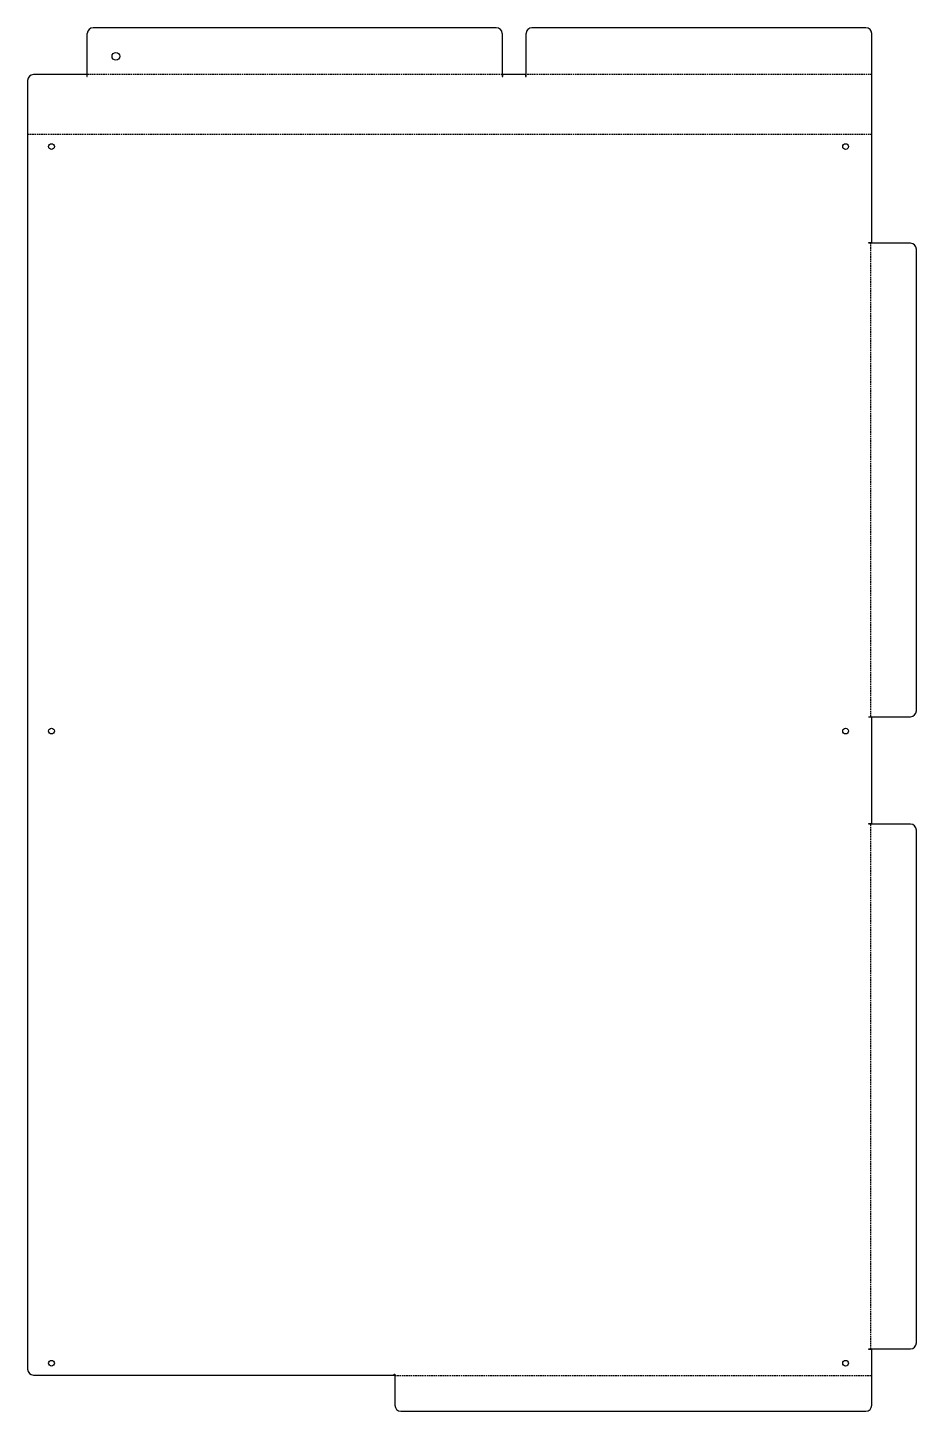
# Model space of a CAD drawing. Header units: millimetres. Extents: x -354 to 391, y -550 to 610.
import ezdxf

# ---------------------------------------------------------------- set-up
doc = ezdxf.new("R2010")
doc.units = ezdxf.units.MM
doc.linetypes.add('HIDDEN', pattern=[1.905, 1.27, -0.635])

msp = doc.modelspace()

# ---------------------------------------------------------------- linework, layer by layer
at = {"color": 7, "linetype": 'Continuous', "lineweight": 25}
for p, q in [((-304, 568.9), (-304, 604.7)), ((39, 609.7), (-299, 609.7)), ((44, 604.7), (44, 568.9)), ((64, 568.9), (64, 604.7)), ((349, 609.7), (69, 609.7)), ((354, 429.5), (354, 604.7)), ((-304.5, 570.4), (-349, 570.4)), ((-304.5, 570.4), (-304.5, 568.9)), ((-304.5, 568.9), (-304, 568.9)), ((44, 568.9), (44.5, 568.9)), ((44.5, 568.9), (44.5, 570.4)), ((63.5, 570.4), (44.5, 570.4)), ((63.5, 570.4), (63.5, 568.9)), ((63.5, 568.9), (64, 568.9)), ((-354, 565.4), (-354, -515)), ((351.5, 429.5), (354, 429.5)), ((351.5, 429), (351.5, 429.5)), ((386.4, 429), (351.5, 429)), ((391.4, 37), (391.4, 424)), ((351.5, 32), (386.4, 32)), ((351.5, 31.5), (351.5, 32)), ((354, 31.5), (351.5, 31.5)), ((354, -57.5), (354, 31.5)), ((351.5, -57.5), (354, -57.5)), ((351.5, -58), (351.5, -57.5)), ((386.4, -58), (351.5, -58)), ((391.4, -493), (391.4, -63)), ((351.5, -498), (386.4, -498)), ((351.5, -498.5), (351.5, -498)), ((354, -498.5), (351.5, -498.5)), ((354, -545.3), (354, -498.5)), ((-349, -520), (-46.5, -520)), ((-46.5, -519.1), (-46, -519.1)), ((-46.5, -520), (-46.5, -519.1)), ((-46, -519.1), (-46, -545.3)), ((-41, -550.3), (349, -550.3))]:
    msp.add_line(p, q, dxfattribs=at)
at = {"color": 7, "linetype": 'HIDDEN'}
for p, q in [((44, 570.5), (-304, 570.5)), ((354, 570.5), (64, 570.5)), ((354, 520.2), (-354, 520.2)), ((353.2, 32), (353.2, 429)), ((353.2, -498), (353.2, -58)), ((-46, -520.2), (354, -520.2))]:
    msp.add_line(p, q, dxfattribs=at)
at = {"color": 7, "linetype": 'Continuous', "lineweight": 25}
for centre, radius in [((-280, 585.7), 3.25), ((-334, 510), 2.4), ((332, 510), 2.4), ((-334, 20), 2.4), ((332, 20), 2.4), ((-334, -510), 2.4), ((332, -510), 2.4)]:
    msp.add_circle(centre, radius, dxfattribs=at)
for centre, start, end in [((-299, 604.7), 90, 180), ((39, 604.7), 0, 90), ((69, 604.7), 90, 180), ((349, 604.7), 0, 90), ((-349, 565.4), 90, 180), ((386.4, 424), 0, 90), ((386.4, 37), 270, 0), ((386.4, -63), 0, 90), ((386.4, -493), 270, 0), ((-349, -515), 180, 270), ((-41, -545.3), 180, 270), ((349, -545.3), 270, 0)]:
    msp.add_arc(centre, 5, start, end, dxfattribs=at)

doc.saveas('drawing.dxf')
